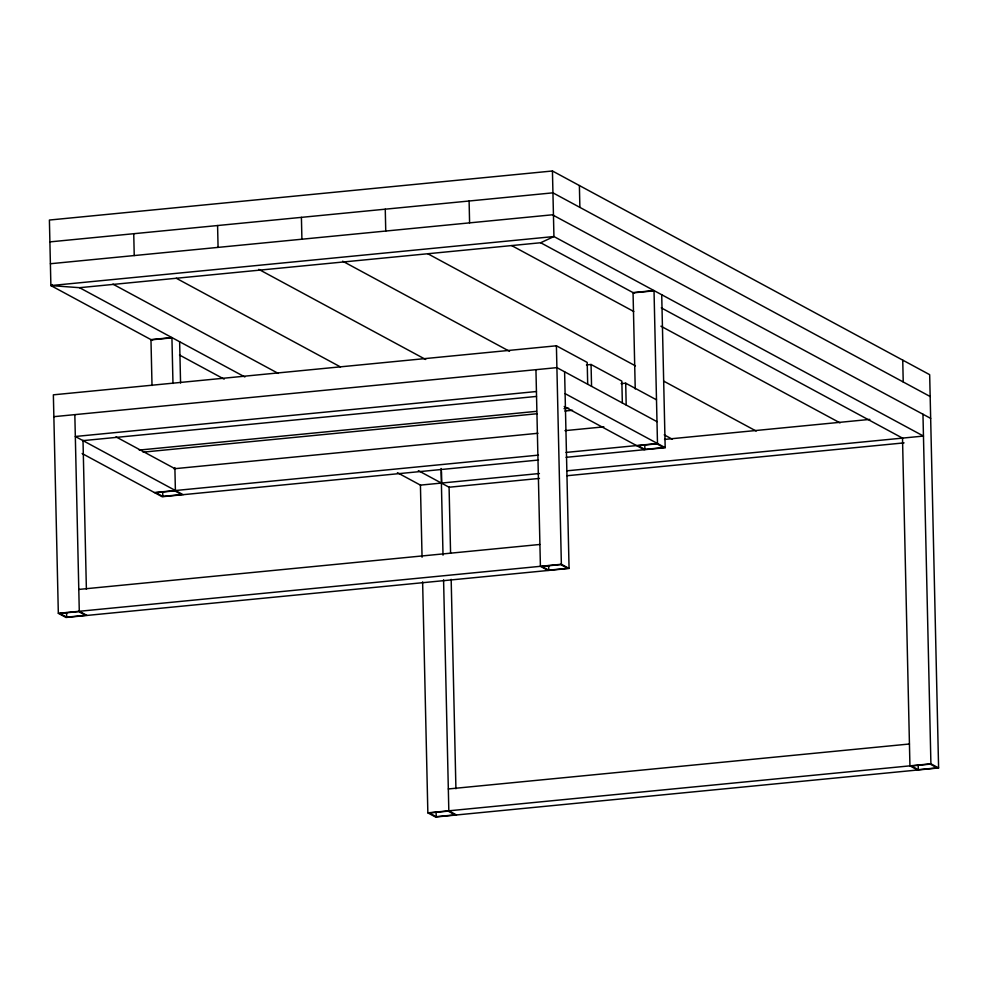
<?xml version="1.0" encoding="UTF-8"?>
<svg xmlns="http://www.w3.org/2000/svg" width="988" height="988" viewBox="0 0 988 988"><rect width="100%" height="100%" fill="white"/><g stroke="black" fill="none" stroke-linecap="round" stroke-linejoin="round"><path stroke-width="1.48" d="M552.774 215.001L930.671 418.381M422.617 581.846L427.853 812.852L435.56 817.014L938.6 767.96L929.671 374.674L552.44 170.986L49.4 220.04L50.882 285.581L79.546 287.693L540.671 242.739L553.935 236.54L923.459 436.066L567.001 470.819M49.894 241.887L552.934 192.833L930.165 396.521M50.388 263.734L553.441 214.692M152.399 339.736L171.27 337.896M634.481 292.72L653.352 290.892M587.699 384.258L587.205 362.411L556.405 345.788L53.364 394.829L58.329 613.326L66.023 617.475L569.063 568.433L564.605 371.784M53.858 416.677L556.911 367.635L656.983 421.666M586.452 364.943L591.059 364.486L621.847 381.121L622.341 402.968M536.447 391.52L75.323 436.486L183.101 494.679M621.094 383.64L625.7 383.196L656.489 399.819M83.017 440.636L536.484 396.423M139.234 450.071L536.459 411.341M564.062 408.649L568.668 408.205M143.087 452.146L537.237 413.713M564.852 411.02L572.521 410.279M173.888 468.781L537.978 433.275M564.963 430.644L603.853 426.853M664.554 439.413L869.835 419.406M154.437 492.567L538.472 455.122M566.05 452.43L657.489 443.526L654.019 290.571L633.049 292.621L635.235 388.976M162.798 496.421L181.668 494.58L174.74 490.838L155.869 492.679L162.798 496.421L162.699 491.826M644.88 449.416L663.751 447.576L656.822 443.834L637.952 445.674L644.88 449.416L644.781 444.822M538.522 460.025L162.143 496.729L82.14 453.529M566.087 457.333L665.183 447.675L661.713 294.733M539.423 473.511L420.419 485.12L397.411 472.696M539.46 478.414L449.083 487.232L418.344 470.634M567.038 475.734L904.069 442.871M78.793 589.428L539.917 544.462M58.329 613.326L561.369 564.272L569.063 568.433M66.69 617.167L85.548 615.326L78.62 611.584L59.762 613.425L66.69 617.167L66.579 612.56M548.772 570.162L567.631 568.322L560.702 564.58L541.844 566.42L548.772 570.162L548.661 565.556M448.317 788.967L909.442 744.001M427.853 812.852L930.906 763.81L938.6 767.96M436.214 816.706L455.085 814.865L448.157 811.123L429.286 812.963L436.214 816.706L436.116 812.087M918.309 769.701L937.167 767.861L930.239 764.119L911.368 765.959L918.309 769.701L918.198 765.083M540.671 242.739L634.173 293.226M661.281 307.861L902.501 438.116M511.661 245.58L633.79 311.516M660.923 326.176L840.047 422.889M427.816 253.755L635.432 365.856M663.924 381.245L756.203 431.064M342.626 261.19L509.524 351.308M664.22 434.844L672.359 439.24M565.099 393.632L665.183 447.675M564.222 406.525L644.225 449.725M258.782 269.366L425.68 359.484M176.296 278.27L340.49 366.931M112.928 284.136L278.258 373.415M79.546 287.693L244.876 376.971M152.411 340.403L50.882 285.581L553.935 236.54L552.44 170.986M179.483 355.013L224.153 379.133M548.105 570.471L540.411 566.322L535.941 369.673M917.642 770.01L909.936 765.848L902.501 437.82M115.991 436.869L174.901 468.67M86.981 615.438L79.287 611.276L74.829 414.639M456.518 814.964L448.824 810.815L443.575 579.808M922.965 414.219L930.906 763.81M902.736 360.126L903.23 381.973M625.7 383.196L626.194 405.043M591.059 364.486L591.553 386.333M579.388 185.534L579.882 207.381M556.405 345.788L561.369 564.272M469.102 201.009L469.596 222.856M449.071 486.936L450.577 553.169M451.17 579.339L455.925 788.782M441.5 471.597L441.735 482.193M441.056 468.51L443.019 555.17M420.419 484.824L422.061 557.207M385.258 209.184L385.752 231.031M301.414 217.36L301.908 239.207M217.582 225.536L218.076 247.383M179.631 341.737L180.569 383.035M172.974 383.468L171.924 337.575L150.966 339.625L152.016 385.505M174.876 467.583L175.395 490.53M133.738 233.711L134.232 255.559M83.004 440.302L86.388 589.317M52.29 284.593L52.315 285.693"/></g></svg>
